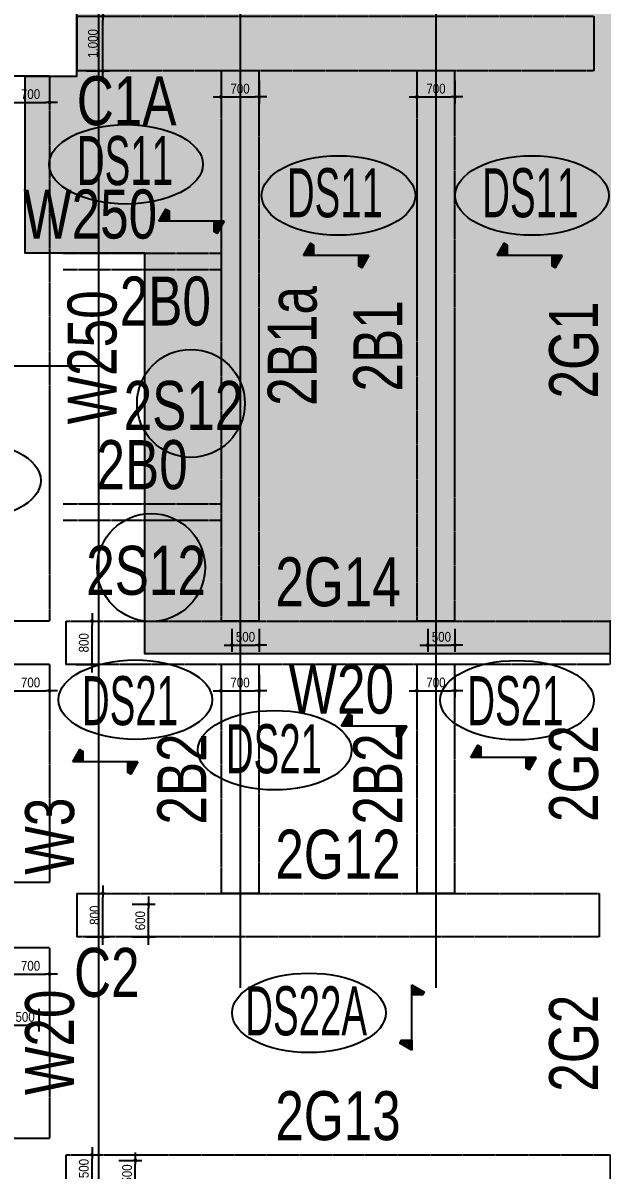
# Model space of a CAD drawing. Header units: millimetres. Extents: x -91198 to 200029, y -144 to 153500.
# Drawn here: x 101963 to 112607, y 107427 to 128483 of the extents above; entities that cross this region are included whole.
import ezdxf
from ezdxf.enums import TextEntityAlignment as Align

# ---------------------------------------------------------------- set-up
doc = ezdxf.new("R2010")
doc.units = ezdxf.units.MM
doc.linetypes.add('HID', pattern=[2.3, 1.5, -0.8])
doc.layers.get('Defpoints').update_dxf_attribs({"color": 159})
for name, color, linetype in [('^DECK', 130, 'Continuous'), ('A-CEN', 1, 'Continuous'), ('A-HAT', 251, 'Continuous'), ('BEAM-TEXT', 4, 'Continuous'), ('COLUMN-TEXT', 2, 'Continuous'), ('DECK-PL', 4, 'Continuous'), ('DECK-SLAB', 4, 'Continuous'), ('GIRDER-TEXT', 7, 'Continuous'), ('TXT-SLAB', 6, 'Continuous'), ('WALL-TEXT', 6, 'Continuous'), ('보(beam)', 4, 'HID'), ('보(girder)', 7, 'HID'), ('슬래브라인', 7, 'Continuous')]:
    doc.layers.add(name, color=color, linetype=linetype)
doc.layers.add('NOPLOT', color=191, linetype='Continuous', plot=False)
doc.styles.add('Gdim', font='', dxfattribs={"width": 0.9})
doc.styles.add('Gtx', font='')
doc.styles.get('Gdim').set_extended_font_data('Dotum')
doc.styles.get('Gtx').set_extended_font_data('Dotum')
doc.dimstyles.new('Gdim200', dxfattribs={"dimscale": 200, "dimtxt": 3, "dimasz": 1.2, "dimexe": 2, "dimexo": 3, "dimgap": 1, "dimtad": 1, "dimdsep": 46, "dimlunit": 6, "dimtxsty": 'Gdim', "dimblk1": '_CIDOT', "dimblk2": '_CIDOT', "dimsah": 1, "dimcen": 2.5, "dimdle": 2, "dimclrd": 1, "dimclre": 1, "dimclrt": 3, "dimazin": 2, "dimtfac": 1, "dimtix": 1, "dimtmove": 2, "dimatfit": 3, "dimldrblk": '_CIDOT', "dimfxl": 2, "dimtolj": 1, "dimtzin": 0, "dimarcsym": 0})

# ---------------------------------------------------------------- blocks, each defined once
blk = doc.blocks.new('_CIDOT')
at = {"color": 0, "linetype": 'ByBlock'}
blk.add_line((2, 0), (-1, 0), dxfattribs=at)
at = {"color": 0, "linetype": 'ByBlock', "const_width": 0.5}
blk.add_lwpolyline([(-0.25, 0, 1), (0.25, 0, 1)], format="xyb", close=True, dxfattribs=at)
blk = doc.blocks.new('*D1479')
at = {"layer": 'Defpoints', "color": 155, "lineweight": -2, "transparency": 16777216}
for p, q in [((-1775, 900), (-1355, 900)), ((-1475, -28), (-1475, 828)), ((-1775, -100), (-1355, -100))]:
    blk.add_line(p, q, dxfattribs=at)
at = {"layer": 'Defpoints', "color": 0, "transparency": 16777216}
for p in [(-1955, 900), (-1475, 900), (-1955, -100)]:
    blk.add_point(p, dxfattribs=at)
at = {"layer": 'Defpoints', "color": 155, "lineweight": -2, "transparency": 16777216, "xscale": 71.99999999999994, "yscale": 71.99999999999994, "zscale": 71.99999999999994}
for p, rotation in [((-1475, 900), 90), ((-1475, -100), 270)]:
    blk.add_blockref('_CIDOT', p, dxfattribs=dict(at, rotation=rotation))
at = {"layer": 'Defpoints', "color": 3, "transparency": 16777216, "insert": (-1643, 400), "char_height": 180, "attachment_point": 5, "rotation": 90, "style": 'Gdim'}
blk.add_mtext('\\A1;{\\C155;1,000}', dxfattribs=at)
blk = doc.blocks.new('*D1482')
at = {"layer": 'Defpoints', "color": 155, "lineweight": -2, "transparency": 16777216}
for p, q in [((-1725, 800), (-1305, 800)), ((-1425, 72), (-1425, 728)), ((-888, 600), (-468, 600)), ((-588, 72), (-588, 528)), ((-1725, 0), (-1305, 0)), ((-888, 0), (-468, 0))]:
    blk.add_line(p, q, dxfattribs=at)
at = {"layer": 'Defpoints', "color": 0, "transparency": 16777216}
for p in [(-1905, 800), (-1425, 800), (-1068, 600), (-588, 600), (-1905, 0), (-1068, 0)]:
    blk.add_point(p, dxfattribs=at)
at = {"layer": 'Defpoints', "color": 155, "lineweight": -2, "transparency": 16777216, "xscale": 71.99999999999994, "yscale": 71.99999999999994, "zscale": 71.99999999999994}
for p, rotation in [((-1425, 800), 90), ((-588, 600), 90), ((-1425, 0), 270), ((-588, 0), 270)]:
    blk.add_blockref('_CIDOT', p, dxfattribs=dict(at, rotation=rotation))
at = {"layer": 'Defpoints', "color": 3, "transparency": 16777216, "char_height": 180, "attachment_point": 5, "rotation": 90, "style": 'Gdim'}
for s, insert in [('\\A1;{\\C155;800}', (-1576, 400)), ('\\A1;{\\C155;600}', (-738, 300))]:
    blk.add_mtext(s, dxfattribs=dict(at, insert=insert))
blk = doc.blocks.new('*D1476')
at = {"layer": 'Defpoints', "color": 155, "lineweight": -2, "transparency": 16777216}
for p, q in [((-1725, 650), (-1305, 650)), ((-1425, 222), (-1425, 578)), ((-930, 550), (-510, 550)), ((-630, 122), (-630, 478)), ((-1725, 150), (-1305, 150)), ((-930, 50), (-510, 50))]:
    blk.add_line(p, q, dxfattribs=at)
at = {"layer": 'Defpoints', "color": 0, "transparency": 16777216}
for p in [(-1905, 650), (-1425, 650), (-1110, 550), (-630, 550), (-1905, 150), (-1110, 50)]:
    blk.add_point(p, dxfattribs=at)
at = {"layer": 'Defpoints', "color": 155, "lineweight": -2, "transparency": 16777216, "xscale": 71.99999999999994, "yscale": 71.99999999999994, "zscale": 71.99999999999994}
for p, rotation in [((-1425, 650), 90), ((-630, 550), 90), ((-1425, 150), 270), ((-630, 50), 270)]:
    blk.add_blockref('_CIDOT', p, dxfattribs=dict(at, rotation=rotation))
at = {"layer": 'Defpoints', "color": 3, "transparency": 16777216, "char_height": 180, "attachment_point": 5, "rotation": 90, "style": 'Gdim'}
for insert in [(-1576, 400), (-781, 300)]:
    blk.add_mtext('\\A1;{\\C155;500}', dxfattribs=dict(at, insert=insert))
blk = doc.blocks.new('*D1483')
at = {"layer": 'Defpoints', "color": 155, "lineweight": -2, "transparency": 16777216}
for p, q in [((-1725, 750), (-1305, 750)), ((-1425, 122), (-1425, 678)), ((-1725, 50), (-1305, 50))]:
    blk.add_line(p, q, dxfattribs=at)
at = {"layer": 'Defpoints', "color": 0, "transparency": 16777216}
for p in [(-1905, 750), (-1425, 750), (-1905, 50)]:
    blk.add_point(p, dxfattribs=at)
at = {"layer": 'Defpoints', "color": 155, "lineweight": -2, "transparency": 16777216, "xscale": 71.99999999999994, "yscale": 71.99999999999994, "zscale": 71.99999999999994}
for p, rotation in [((-1425, 750), 90), ((-1425, 50), 270)]:
    blk.add_blockref('_CIDOT', p, dxfattribs=dict(at, rotation=rotation))
at = {"layer": 'Defpoints', "color": 3, "transparency": 16777216, "insert": (-1576, 400), "char_height": 180, "attachment_point": 5, "rotation": 90, "style": 'Gdim'}
blk.add_mtext('\\A1;{\\C155;700}', dxfattribs=at)
blk = doc.blocks.new('*D1474')
at = {"layer": 'Defpoints', "color": 155, "lineweight": -2, "transparency": 16777216}
for p, q in [((-1825, 750), (-1405, 750)), ((-1525, 122), (-1525, 678)), ((-888, 550), (-468, 550)), ((-588, 122), (-588, 478)), ((-1825, 50), (-1405, 50)), ((-888, 50), (-468, 50))]:
    blk.add_line(p, q, dxfattribs=at)
at = {"layer": 'Defpoints', "color": 0, "transparency": 16777216}
for p in [(-2005, 750), (-1525, 750), (-1068, 550), (-588, 550), (-2005, 50), (-1068, 50)]:
    blk.add_point(p, dxfattribs=at)
at = {"layer": 'Defpoints', "color": 155, "lineweight": -2, "transparency": 16777216, "xscale": 71.99999999999994, "yscale": 71.99999999999994, "zscale": 71.99999999999994}
for p, rotation in [((-1525, 750), 90), ((-588, 550), 90), ((-1525, 50), 270), ((-588, 50), 270)]:
    blk.add_blockref('_CIDOT', p, dxfattribs=dict(at, rotation=rotation))
at = {"layer": 'Defpoints', "color": 3, "transparency": 16777216, "char_height": 180, "attachment_point": 5, "rotation": 90, "style": 'Gdim'}
for s, insert in [('\\A1;{\\C155;700}', (-1676, 400)), ('\\A1;{\\C155;500}', (-738, 300))]:
    blk.add_mtext(s, dxfattribs=dict(at, insert=insert))
blk = doc.blocks.new('*D1501')
at = {"layer": 'Defpoints', "color": 155, "lineweight": -2, "transparency": 16777216}
for p, q in [((-1725, 750), (-1305, 750)), ((-1425, 122), (-1425, 678)), ((-1725, 50), (-1305, 50))]:
    blk.add_line(p, q, dxfattribs=at)
at = {"layer": 'Defpoints', "color": 0, "transparency": 16777216}
for p in [(-1905, 750), (-1425, 750), (-1905, 50)]:
    blk.add_point(p, dxfattribs=at)
at = {"layer": 'Defpoints', "color": 155, "lineweight": -2, "transparency": 16777216, "xscale": 71.99999999999994, "yscale": 71.99999999999994, "zscale": 71.99999999999994}
for p, rotation in [((-1425, 750), 90), ((-1425, 50), 270)]:
    blk.add_blockref('_CIDOT', p, dxfattribs=dict(at, rotation=rotation))
at = {"layer": 'Defpoints', "color": 3, "transparency": 16777216, "insert": (-1576, 400), "char_height": 180, "attachment_point": 5, "rotation": 90, "style": 'Gdim'}
blk.add_mtext('\\A1;{\\C155;700}', dxfattribs=at)
blk = doc.blocks.new('*D1503')
at = {"layer": 'Defpoints', "color": 155, "lineweight": -2, "transparency": 16777216}
for p, q in [((-1725, 800), (-1305, 800)), ((-1425, 72), (-1425, 728)), ((-1725, 0), (-1305, 0))]:
    blk.add_line(p, q, dxfattribs=at)
at = {"layer": 'Defpoints', "color": 0, "transparency": 16777216}
for p in [(-1905, 800), (-1425, 800), (-1905, 0)]:
    blk.add_point(p, dxfattribs=at)
at = {"layer": 'Defpoints', "color": 155, "lineweight": -2, "transparency": 16777216, "xscale": 71.99999999999994, "yscale": 71.99999999999994, "zscale": 71.99999999999994}
for p, rotation in [((-1425, 800), 90), ((-1425, 0), 270)]:
    blk.add_blockref('_CIDOT', p, dxfattribs=dict(at, rotation=rotation))
at = {"layer": 'Defpoints', "color": 3, "transparency": 16777216, "insert": (-1576, 400), "char_height": 180, "attachment_point": 5, "rotation": 90, "style": 'Gdim'}
blk.add_mtext('\\A1;{\\C155;800}', dxfattribs=at)
blk = doc.blocks.new('*D1505')
at = {"layer": 'Defpoints', "color": 155, "lineweight": -2, "transparency": 16777216}
for p, q in [((-888, 650), (-468, 650)), ((-588, 22), (-588, 578)), ((-888, -50), (-468, -50))]:
    blk.add_line(p, q, dxfattribs=at)
at = {"layer": 'Defpoints', "color": 0, "transparency": 16777216}
for p in [(-1068, 650), (-588, 650), (-1068, -50)]:
    blk.add_point(p, dxfattribs=at)
at = {"layer": 'Defpoints', "color": 155, "lineweight": -2, "transparency": 16777216, "xscale": 71.99999999999994, "yscale": 71.99999999999994, "zscale": 71.99999999999994}
for p, rotation in [((-588, 650), 90), ((-588, -50), 270)]:
    blk.add_blockref('_CIDOT', p, dxfattribs=dict(at, rotation=rotation))
at = {"layer": 'Defpoints', "color": 3, "transparency": 16777216, "insert": (-738, 300), "char_height": 180, "attachment_point": 5, "rotation": 90, "style": 'Gdim'}
blk.add_mtext('\\A1;{\\C155;700}', dxfattribs=at)
blk = doc.blocks.new('*D1492')
at = {"layer": 'Defpoints', "color": 155, "lineweight": -2, "transparency": 16777216}
for p, q in [((-1725, 650), (-1305, 650)), ((-888, 650), (-468, 650)), ((-1425, 222), (-1425, 578)), ((-588, 22), (-588, 578)), ((-1725, 150), (-1305, 150)), ((-888, -50), (-468, -50))]:
    blk.add_line(p, q, dxfattribs=at)
at = {"layer": 'Defpoints', "color": 0, "transparency": 16777216}
for p in [(-1905, 650), (-1425, 650), (-1068, 650), (-588, 650), (-1905, 150), (-1068, -50)]:
    blk.add_point(p, dxfattribs=at)
at = {"layer": 'Defpoints', "color": 155, "lineweight": -2, "transparency": 16777216, "xscale": 71.99999999999994, "yscale": 71.99999999999994, "zscale": 71.99999999999994}
for p, rotation in [((-1425, 650), 90), ((-588, 650), 90), ((-1425, 150), 270), ((-588, -50), 270)]:
    blk.add_blockref('_CIDOT', p, dxfattribs=dict(at, rotation=rotation))
at = {"layer": 'Defpoints', "color": 3, "transparency": 16777216, "char_height": 180, "attachment_point": 5, "rotation": 90, "style": 'Gdim'}
for s, insert in [('\\A1;{\\C155;500}', (-1576, 400)), ('\\A1;{\\C155;700}', (-738, 300))]:
    blk.add_mtext(s, dxfattribs=dict(at, insert=insert))
blk = doc.blocks.new('A$C58C40D4B')
at = {"layer": 'DECK-PL'}
for points in [[(600, 2), (471, 228), (415, 196), (415, 2)], [(-600, 2), (-471, -223), (-415, -192), (-415, 2)]]:
    blk.add_hatch(color=256, dxfattribs=at).paths.add_polyline_path(points)
blk.add_line((-600, 2), (600, 2), dxfattribs=at)
for points in [[(600, 2), (471, 228), (415, 196), (415, 2), (415, 2), (471, 2), (600, 2)], [(-600, 2), (-471, -223), (-415, -192), (-415, 2), (-415, 2), (-471, 2), (-600, 2)]]:
    blk.add_lwpolyline(points, dxfattribs=at)
blk = doc.blocks.new('*U1168')
at = {"layer": 'Defpoints'}
for p, q in [((-1955.451, 900), (-1955.451, -100)), ((7544.549, 900), (7544.549, -100))]:
    blk.add_line(p, q, dxfattribs=at)
at = {"layer": '보(girder)'}
for p, q in [((-1955.451, 900), (7544.549, 900)), ((7544.549, -100), (-1955.451, -100))]:
    blk.add_line(p, q, dxfattribs=at)
at = {"layer": 'Defpoints'}
dim = blk.add_linear_dim(base=(-1475.451, 900), p1=(-1955.451, -100), p2=(-1955.451, 900), angle=90, text='{\\C155;<>}', dimstyle='Gdim200', override={"dimscale": 60, "dimzin": 8, "dimclrd": 155, "dimclre": 155}, dxfattribs=at)
dim.commit()
dim.dimension.update_dxf_attribs({"geometry": '*D1479', "text_midpoint": (-1642.914, 400)})
blk = doc.blocks.new('*U1174')
at = {"layer": 'Defpoints'}
for p, q in [((-1905.451, 800), (-1905.451, 0)), ((7694.549, 800), (7694.549, 0))]:
    blk.add_line(p, q, dxfattribs=at)
at = {"layer": '보(girder)'}
for p, q in [((-1905.451, 800), (7694.549, 800)), ((7694.549, 0), (-1905.451, 0))]:
    blk.add_line(p, q, dxfattribs=at)
at = {"layer": 'Defpoints'}
dim = blk.add_linear_dim(base=(-1425.451, 800), p1=(-1905.451, 0), p2=(-1905.451, 800), angle=90, text='{\\C155;<>}', dimstyle='Gdim200', override={"dimscale": 60, "dimzin": 8, "dimclrd": 155, "dimclre": 155}, dxfattribs=at)
dim.commit()
dim.dimension.update_dxf_attribs({"geometry": '*D1482', "text_midpoint": (-1575.573, 400)})
blk = doc.blocks.new('*U1162')
at = {"layer": 'Defpoints'}
for p, q in [((-1905.451, 650), (-1905.451, 150)), ((8094.549, 650), (8094.549, 150))]:
    blk.add_line(p, q, dxfattribs=at)
at = {"layer": '보(girder)'}
for p, q in [((-1905.451, 650), (8094.549, 650)), ((8094.549, 150), (-1905.451, 150))]:
    blk.add_line(p, q, dxfattribs=at)
at = {"layer": 'Defpoints'}
dim = blk.add_linear_dim(base=(-1425.451, 650), p1=(-1905.451, 150), p2=(-1905.451, 650), angle=90, text='{\\C155;<>}', dimstyle='Gdim200', override={"dimscale": 60, "dimzin": 8, "dimclrd": 155, "dimclre": 155}, dxfattribs=at)
dim.commit()
dim.dimension.update_dxf_attribs({"geometry": '*D1476', "text_midpoint": (-1575.573, 400)})
blk = doc.blocks.new('*U1176')
at = {"layer": 'Defpoints'}
for p, q in [((-1905.451, 750), (-1905.451, 50)), ((8094.549, 750), (8094.549, 50))]:
    blk.add_line(p, q, dxfattribs=at)
at = {"layer": '보(girder)'}
for p, q in [((-1905.451, 750), (8094.549, 750)), ((8094.549, 50), (-1905.451, 50))]:
    blk.add_line(p, q, dxfattribs=at)
at = {"layer": 'Defpoints'}
dim = blk.add_linear_dim(base=(-1425.451, 750), p1=(-1905.451, 50), p2=(-1905.451, 750), angle=90, text='{\\C155;<>}', dimstyle='Gdim200', override={"dimscale": 60, "dimzin": 8, "dimclrd": 155, "dimclre": 155}, dxfattribs=at)
dim.commit()
dim.dimension.update_dxf_attribs({"geometry": '*D1483', "text_midpoint": (-1575.573, 400)})
blk = doc.blocks.new('*U1158')
at = {"layer": 'Defpoints'}
for p, q in [((-2005.451, 750), (-2005.451, 50)), ((1494.549, 750), (1494.549, 50))]:
    blk.add_line(p, q, dxfattribs=at)
at = {"layer": '보(girder)'}
for p, q in [((-2005.451, 750), (1494.549, 750)), ((1494.549, 50), (-2005.451, 50))]:
    blk.add_line(p, q, dxfattribs=at)
at = {"layer": 'Defpoints'}
dim = blk.add_linear_dim(base=(-1525.451, 750), p1=(-2005.451, 50), p2=(-2005.451, 750), angle=90, text='{\\C155;<>}', dimstyle='Gdim200', override={"dimscale": 60, "dimzin": 8, "dimclrd": 155, "dimclre": 155}, dxfattribs=at)
dim.commit()
dim.dimension.update_dxf_attribs({"geometry": '*D1474', "text_midpoint": (-1675.573, 400)})
blk = doc.blocks.new('*U1212')
at = {"layer": 'Defpoints'}
for p, q in [((-1905.451, 750), (-1905.451, 50)), ((2094.549, 750), (2094.549, 50))]:
    blk.add_line(p, q, dxfattribs=at)
at = {"layer": '보(girder)'}
for p, q in [((-1905.451, 750), (2094.549, 750)), ((2094.549, 50), (-1905.451, 50))]:
    blk.add_line(p, q, dxfattribs=at)
at = {"layer": 'Defpoints'}
dim = blk.add_linear_dim(base=(-1425.451, 750), p1=(-1905.451, 50), p2=(-1905.451, 750), angle=90, text='{\\C155;<>}', dimstyle='Gdim200', override={"dimscale": 60, "dimzin": 8, "dimclrd": 155, "dimclre": 155}, dxfattribs=at)
dim.commit()
dim.dimension.update_dxf_attribs({"geometry": '*D1501', "text_midpoint": (-1575.573, 400)})
blk = doc.blocks.new('*U1216')
at = {"layer": 'Defpoints'}
for p, q in [((-1905.451, 800), (-1905.451, 0)), ((8094.549, 800), (8094.549, 0))]:
    blk.add_line(p, q, dxfattribs=at)
at = {"layer": '보(girder)'}
for p, q in [((-1905.451, 800), (8094.549, 800)), ((8094.549, 0), (-1905.451, 0))]:
    blk.add_line(p, q, dxfattribs=at)
at = {"layer": 'Defpoints'}
dim = blk.add_linear_dim(base=(-1425.451, 800), p1=(-1905.451, 0), p2=(-1905.451, 800), angle=90, text='{\\C155;<>}', dimstyle='Gdim200', override={"dimscale": 60, "dimzin": 8, "dimclrd": 155, "dimclre": 155}, dxfattribs=at)
dim.commit()
dim.dimension.update_dxf_attribs({"geometry": '*D1503', "text_midpoint": (-1575.573, 400)})
blk = doc.blocks.new('*U1218')
at = {"layer": 'Defpoints'}
for p, q in [((-1067.879, 650), (-1067.879, -50)), ((9032.121, 650), (9032.121, -50))]:
    blk.add_line(p, q, dxfattribs=at)
at = {"layer": '보(beam)'}
for p, q in [((9032.121, 650), (-1067.879, 650)), ((-1067.879, -50), (9032.121, -50))]:
    blk.add_line(p, q, dxfattribs=at)
at = {"layer": 'Defpoints'}
dim = blk.add_linear_dim(base=(-587.879, 650), p1=(-1067.879, -50), p2=(-1067.879, 650), angle=90, text='{\\C155;<>}', dimstyle='Gdim200', override={"dimscale": 60, "dimzin": 8, "dimclrd": 155, "dimclre": 155}, dxfattribs=at)
dim.commit()
dim.dimension.update_dxf_attribs({"geometry": '*D1505', "text_midpoint": (-738.001, 300)})
blk = doc.blocks.new('*U1194')
at = {"layer": 'Defpoints'}
for p, q in [((-1067.879, 650), (-1067.879, -50)), ((3132.121, 650), (3132.121, -50))]:
    blk.add_line(p, q, dxfattribs=at)
at = {"layer": '보(beam)'}
for p, q in [((3132.121, 650), (-1067.879, 650)), ((-1067.879, -50), (3132.121, -50))]:
    blk.add_line(p, q, dxfattribs=at)
at = {"layer": 'Defpoints'}
dim = blk.add_linear_dim(base=(-587.879, 650), p1=(-1067.879, -50), p2=(-1067.879, 650), angle=90, text='{\\C155;<>}', dimstyle='Gdim200', override={"dimscale": 60, "dimzin": 8, "dimclrd": 155, "dimclre": 155}, dxfattribs=at)
dim.commit()
dim.dimension.update_dxf_attribs({"geometry": '*D1492', "text_midpoint": (-738.001, 300)})

msp = doc.modelspace()

# ---------------------------------------------------------------- hatches: boundary and pattern name
at = {"layer": 'A-HAT'}
h = msp.add_hatch(dxfattribs=at)
h.set_pattern_fill('ANSI33', color=256, scale=120)
h.paths.add_polyline_path([(112553.571, 144505.018), (106403.571, 144505.018), (106403.571, 144105.018), (102953.571, 144105.018), (102953.571, 143505.018), (102003.571, 143505.018), (102003.571, 142055.018), (104203.571, 142055.018), (104203.571, 131355.018), (102003.571, 131355.018), (102003.571, 128705.018), (102953.571, 128705.018), (102953.571, 127505.018), (102003.571, 127505.018), (102003.571, 124255.018), (104203.571, 124255.018), (104203.571, 116905.018), (112753.571, 116905.018), (112753.571, 117505.018), (113553.571, 117505.018), (113553.571, 116905.02), (123553.571, 116905.02), (123553.571, 117505.018), (124353.571, 117505.018), (124353.571, 116905.02), (134353.571, 116905.02), (134353.571, 117505.018), (135153.571, 117505.018), (135153.571, 116905.02), (145153.571, 116905.02), (145153.571, 117505.018), (145953.571, 117505.018), (145953.571, 116905.02), (155953.571, 116905.02), (155953.571, 117505.018), (156753.571, 117505.018), (156753.571, 116905.018), (165303.571, 116905.018), (165303.571, 124255.018), (167503.571, 124255.018), (167503.571, 127505.018), (166553.571, 127505.018), (166553.571, 128705.018), (167503.571, 128705.018), (167503.571, 134905.018), (165303.571, 134905.018), (165303.571, 142055.018), (167503.571, 142055.018), (167503.571, 143505.018), (166553.571, 143505.018), (166553.571, 144105.018), (165253.571, 144105.018), (165253.571, 144355.018), (166553.571, 144355.018), (166553.571, 144705.018), (167503.571, 144705.018), (167503.571, 148205.018), (166753.571, 148205.018), (166753.571, 148755.018), (160453.571, 148755.016), (160453.571, 144355.018), (160553.571, 144355.018), (160553.571, 144105.018), (156953.571, 144105.018), (156953.571, 143505.018), (155753.571, 143505.018), (155753.571, 144505.018), (146153.571, 144505.018), (146153.571, 144705.018), (144953.571, 144705.018), (144953.571, 144505.018), (135353.571, 144505.018), (135353.571, 144705.018), (134153.571, 144705.018), (134153.571, 144505.018), (124553.571, 144505.018), (124553.571, 144705.018), (123353.571, 144705.018), (123353.571, 144505.018), (113753.571, 144505.018), (113753.571, 144705.018), (112553.571, 144705.018)])

# ---------------------------------------------------------------- linework, layer by layer
at = {"layer": '^DECK', "color": 0}
for centre in [(105051.166, 121499.247), (104319.954, 118487.678)]:
    msp.add_circle(centre, 990.918, dxfattribs=at)
for centre in [(103858.5, 125888.047), (107762.746, 125315.255), (111317.994, 125315.255), (100880.673, 120083.523), (104028.809, 116060.73), (111044.057, 116051.279), (106590.885, 115133.048), (107218.821, 110311.919)]:
    msp.add_ellipse(centre, major_axis=(1412.381, 0), ratio=0.51617646, dxfattribs=at)
at = {"layer": 'A-CEN'}
for p, q in [((105953.571, 153500), (105953.571, 110771.892)), ((109553.571, 153500), (109553.571, 110771.892))]:
    msp.add_line(p, q, dxfattribs=at)
at = {"layer": 'NOPLOT'}
for points in [[(91353.571, 150005.018), (103353.572, 150005.018), (103353.572, 122185.018), (91353.571, 122185.018)], [(91353.571, 130305.017), (103353.572, 130305.017), (103353.572, 102485.017), (91353.571, 102485.017)]]:
    msp.add_lwpolyline(points, close=True, dxfattribs=at)
at = {"layer": '보(beam)', "linetype": 'HID'}
for p, q in [((102703.571, 124255.018), (105603.571, 124255.018)), ((102703.571, 123955.018), (105603.571, 123955.018)), ((102703.571, 119655.018), (105603.571, 119655.018)), ((102703.571, 119355.018), (105603.571, 119355.018))]:
    msp.add_line(p, q, dxfattribs=at)
at = {"layer": '슬래브라인', "elevation": 0}
msp.add_lwpolyline([(124353.571, 117505.018), (123553.571, 117505.018), (123553.571, 116905.02), (113553.571, 116905.02), (113553.571, 117505.018), (112753.571, 117505.018), (112753.571, 116905.018), (104203.571, 116905.018), (104203.571, 124255.018), (102003.571, 124255.018), (102003.571, 127505.018), (102953.571, 127505.018), (102953.571, 128705.018)], dxfattribs=at)

# ---------------------------------------------------------------- block references
at = {"layer": 'DECK-PL', "xscale": -1}
for p in [(105063.161, 124839.383), (107720.407, 124210.686), (111275.655, 124210.686), (108420.225, 115575.275), (110795.062, 114996.993), (103477.759, 114918.137)]:
    msp.add_blockref('A$C58C40D4B', p, dxfattribs=at)
at = {"layer": 'DECK-PL', "xscale": -1, "rotation": 270}
msp.add_blockref('A$C58C40D4B', (109111.464, 110229.046), dxfattribs=at)
at = {"layer": '보(beam)', "rotation": 270}
for name, p in [('*U1218', (105653.571, 126537.139)), ('*U1218', (109253.571, 126537.139)), ('*U1194', (105653.571, 115637.139)), ('*U1194', (109253.571, 115637.139))]:
    msp.add_blockref(name, p, dxfattribs=at)
at = {"layer": '보(girder)'}
for name, p in [('*U1168', (104909.022, 127705.018)), ('*U1216', (104659.022, 116705.018)), ('*U1174', (104859.022, 111705.018)), ('*U1162', (104659.022, 107055.018))]:
    msp.add_blockref(name, p, dxfattribs=at)
at = {"layer": '보(girder)', "rotation": 270}
for name, p in [('*U1176', (101703.571, 125599.567)), ('*U1212', (101703.571, 114799.567)), ('*U1158', (101703.571, 109499.567))]:
    msp.add_blockref(name, p, dxfattribs=at)

# ---------------------------------------------------------------- texts
at = {"layer": 'BEAM-TEXT', "style": 'Gtx', "width": 0.8}
msp.add_text('2B0', height=900, dxfattribs=at).set_placement((104580.885, 123827.774), align=Align.TOP_CENTER)
at = {"layer": 'BEAM-TEXT', "color": 1, "style": 'Gtx', "width": 0.8}
msp.add_text('2B1a', height=900, rotation=90, dxfattribs=at).set_placement((106461.669, 122555.018, 0), align=Align.TOP_CENTER)
at = {"layer": 'BEAM-TEXT', "style": 'Gtx', "width": 0.8}
for s, p in [('2B1', (109203.571, 122555.018, 0)), ('2B2', (105603.571, 114605.018, 0)), ('2B2', (109203.571, 114605.018, 0))]:
    msp.add_text(s, height=900, rotation=90, dxfattribs=at).set_placement(p, align=Align.BOTTOM_CENTER)
msp.add_text('2B0', height=900, dxfattribs=at).set_placement((104153.571, 119655.018), align=Align.BOTTOM_CENTER)
at = {"layer": 'COLUMN-TEXT', "color": 3, "style": 'Gtx', "width": 0.8}
for s, p in [('C1A', (102953.571, 127505.018, 0)), ('C2', (102903.571, 111505.085))]:
    msp.add_text(s, height=900, dxfattribs=at).set_placement(p, align=Align.TOP_LEFT)
at = {"layer": 'DECK-SLAB', "style": 'Gtx', "width": 0.6}
for s, p in [('DS11', (102955.489, 125506.44)), ('DS11', (106813.95, 124916.363, 0)), ('DS11', (110404.2, 124916.363, 0)), ('DS21', (103047.824, 115592.808, 0)), ('DS21', (110129.335, 115592.808, 0)), ('DS21', (105692.648, 114710.61, 0)), ('DS22A', (106049.408, 109899.394))]:
    msp.add_text(s, height=900, dxfattribs=at).set_placement(p)
at = {"layer": 'GIRDER-TEXT', "style": 'Gtx', "width": 0.8}
for s, p in [('2G1', (112803.571, 122480.018)), ('2G2', (112803.571, 114705.018)), ('2G2', (112803.571, 109755.018))]:
    msp.add_text(s, height=900, rotation=90, dxfattribs=at).set_placement(p, align=Align.BOTTOM_CENTER)
for s, p in [('2G14', (107753.571, 117505.018)), ('2G12', (107753.571, 112505.018)), ('2G13', (107753.571, 107705.018))]:
    msp.add_text(s, height=900, dxfattribs=at).set_placement(p, align=Align.BOTTOM_CENTER)
at = {"layer": 'TXT-SLAB', "style": 'Gtx', "width": 0.8}
for p in [(103814.474, 121012.047), (103126.88, 117985.368)]:
    msp.add_text('2S12', height=900, dxfattribs=at).set_placement(p)
at = {"layer": 'WALL-TEXT', "style": 'Gtx', "width": 0.8}
msp.add_text('W250', height=900, dxfattribs=at).set_placement((103199.453, 124255.018, 0), align=Align.BOTTOM_CENTER)
msp.add_text('W250', height=900, rotation=90, dxfattribs=at).set_placement((103953.571, 122344.541, 0), align=Align.BOTTOM_CENTER)
msp.add_text('W20', height=900, dxfattribs=at).set_placement((107814.376, 116705.018, 0), align=Align.TOP_CENTER)
for s, p in [('W3', (102003.571, 113556.223, 0)), ('W20', (102003.571, 109772.285, 0))]:
    msp.add_text(s, height=900, rotation=90, dxfattribs=at).set_placement(p, align=Align.TOP_CENTER)

doc.saveas('drawing.dxf')
